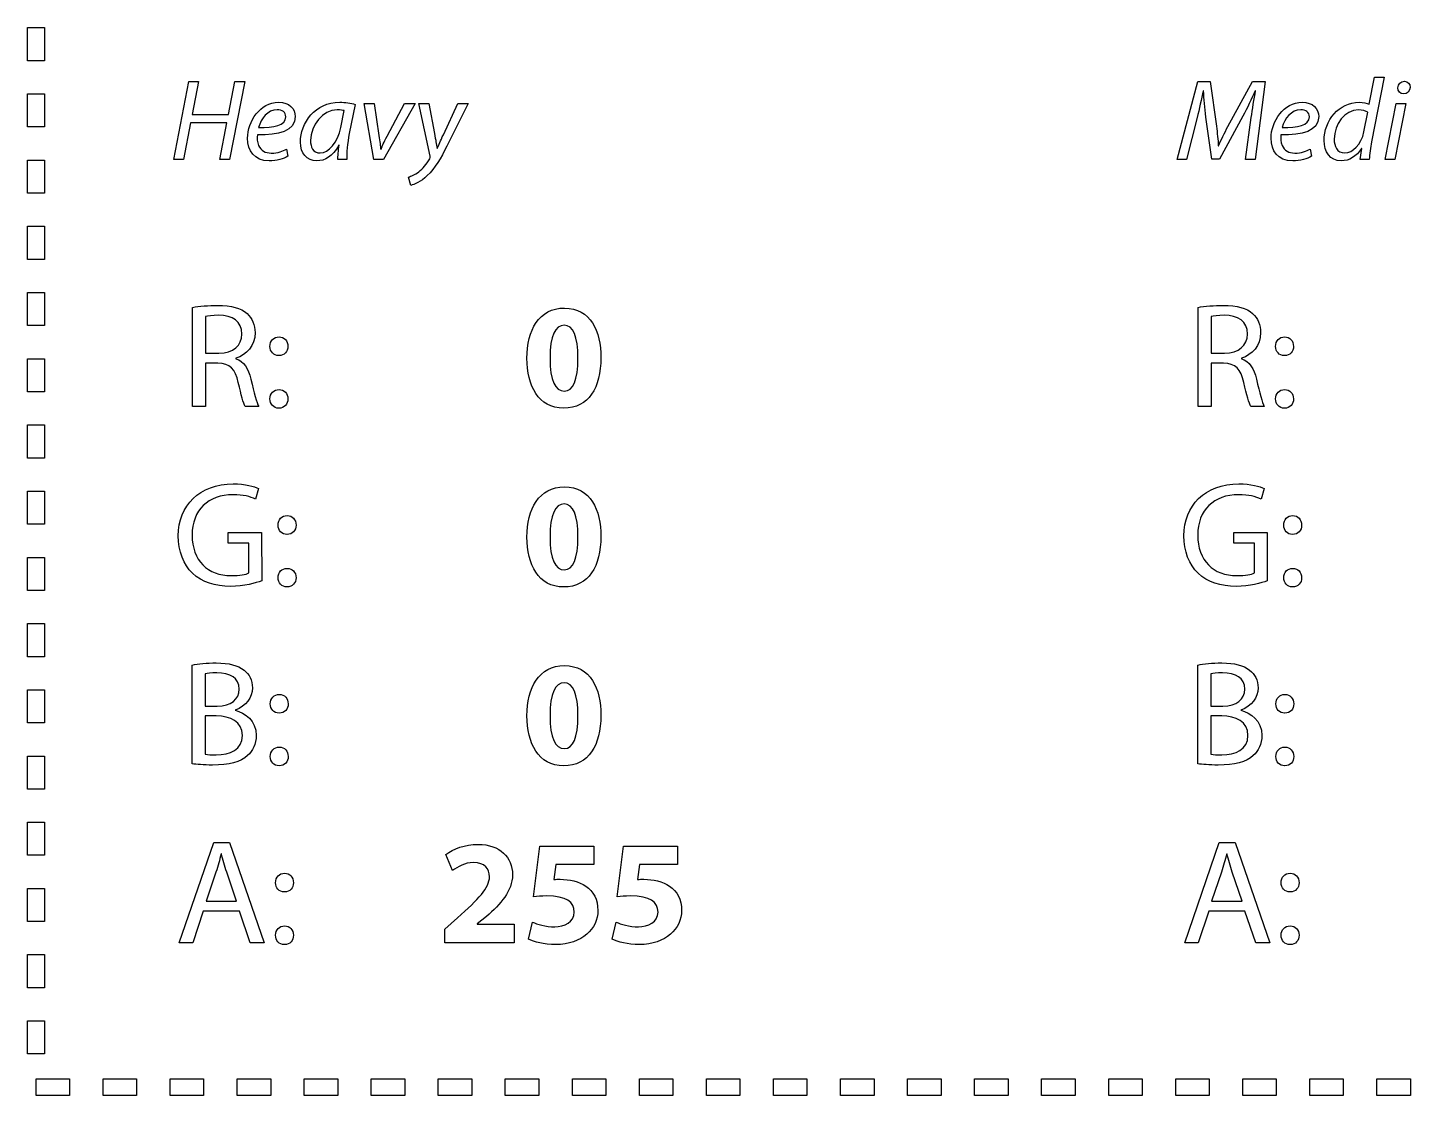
# Model space of a CAD drawing. Extents: x 0 to 808, y 79 to 394.
# Drawn here: x 648.8 to 696.07, y 238.62 to 275.12 of the extents above; entities that cross this region are included whole.
import ezdxf

# ---------------------------------------------------------------- set-up
doc = ezdxf.new("R2010")
doc.units = 0
doc.layers.add('Design_Template', color=7, linetype='CONTINUOUS')

msp = doc.modelspace()

# ---------------------------------------------------------------- linework, layer by layer
at = {"layer": 'Design_Template', "color": 7}
for points in [[(649.375411, 273.990503), (648.802456, 273.990503), (648.802456, 275.12251), (649.375411, 275.12251), (649.375411, 273.990503), (649.375411, 273.990503), (649.375411, 273.990503)], [(654.648023, 273.283282), (654.42715, 272.157218), (655.671034, 272.157218), (655.888183, 273.283282), (656.225653, 273.283282), (655.707416, 270.611463), (655.37453, 270.611463), (655.615171, 271.867708), (654.371287, 271.867708), (654.130073, 270.611463), (653.797759, 270.611463), (654.315423, 273.283282), (654.648023, 273.283282), (654.648023, 273.283282)], [(688.784074, 272.055338), (688.414805, 270.612029), (688.101399, 270.612029), (688.803554, 273.283282), (689.228687, 273.283282), (689.441253, 271.752809)], [(689.834586, 271.741206), (690.673391, 273.283282), (691.106545, 273.283282), (690.76134, 270.612029), (690.441345, 270.612029), (690.441345, 270.611463), (690.441345, 270.611463)], [(694.668889, 272.50616), (694.841921, 273.425915), (695.173661, 273.425915), (695.173661, 273.425915)], [(695.173661, 273.425915), (694.748529, 271.217653)], [(649.375411, 271.72649), (648.802456, 271.72649), (648.802456, 272.858497), (649.375411, 272.858497), (649.375411, 271.72649), (649.375411, 271.72649), (649.375411, 271.72649)], [(689.000651, 272.958962), (688.992916, 272.958962)], [(690.782825, 272.958962), (690.766496, 272.958962)], [(695.840007, 272.858497), (695.834564, 272.858497), (695.834564, 272.85878), (695.834564, 272.85878)], [(659.509255, 271.705265), (659.621554, 272.284003), (659.621554, 272.284003)], [(659.994548, 272.499085), (659.797165, 271.500372)], [(661.089177, 271.411792), (661.682758, 272.529932), (662.047443, 272.529932), (660.967424, 270.611463), (660.639121, 270.611463), (660.301651, 272.529932), (660.643132, 272.529932), (660.643132, 272.529932), (660.643132, 272.529932)], [(660.643132, 272.529932), (660.81158, 271.43613)], [(662.560524, 270.725513), (662.171201, 272.529083), (662.516406, 272.529083), (662.516406, 272.529932), (662.516406, 272.529932)], [(662.516406, 272.529932), (662.708919, 271.498957)], [(663.014304, 271.459053), (663.507904, 272.529083), (663.860844, 272.529083), (663.134624, 271.070492)], [(695.212909, 270.611463), (695.586189, 272.529932), (695.919075, 272.529932), (695.545795, 270.611463), (695.212909, 270.611463), (695.212909, 270.611463)], [(657.627959, 272.069488), (657.627959, 272.074582), (657.627959, 272.074582)], [(690.345088, 272.098354), (689.542093, 270.62816), (689.285409, 270.62816), (689.085161, 272.066941)], [(690.441345, 270.611463), (690.633857, 272.055338)], [(692.618285, 272.069488), (692.618285, 272.074582), (692.618285, 272.074582)], [(694.483824, 271.558953), (694.61589, 272.228818), (694.61589, 272.228818)], [(657.652023, 270.968045), (657.700152, 270.722683), (657.700152, 270.722683)], [(659.448522, 271.106716), (659.440787, 271.106716)], [(660.872027, 270.964083), (660.883773, 270.964083)], [(662.79744, 270.991534), (662.805175, 270.991534)], [(689.50571, 271.08351), (689.517456, 271.08351)], [(692.642349, 270.968045), (692.69105, 270.722683), (692.69105, 270.722683)], [(694.664018, 270.610614), (694.35978, 270.610614), (694.411919, 270.991534), (694.404757, 270.991534)], [(649.375411, 269.462476), (648.802456, 269.462476), (648.802456, 270.594483), (649.375411, 270.594483), (649.375411, 269.462476), (649.375411, 269.462476), (649.375411, 269.462476)], [(659.712654, 270.612029), (659.404404, 270.612029), (659.404404, 270.611463), (659.404404, 270.611463)], [(661.897902, 269.730479), (661.817975, 270.011783)], [(649.375411, 267.198463), (648.802456, 267.198463), (648.802456, 268.33047), (649.375411, 268.33047), (649.375411, 267.198463), (649.375411, 267.198463), (649.375411, 267.198463)], [(649.375411, 264.934449), (648.802456, 264.934449), (648.802456, 266.066456), (649.375411, 266.066456), (649.375411, 264.934449), (649.375411, 264.934449), (649.375411, 264.934449)], [(655.307208, 263.652735), (654.884081, 263.652735), (654.884081, 262.164712), (654.435457, 262.164712), (654.435457, 265.555072), (654.435171, 265.555072), (654.435171, 265.555072)], [(654.884081, 265.244619), (654.884081, 263.990922), (654.884081, 263.990922)], [(689.684472, 263.652735), (689.261345, 263.652735), (689.261345, 262.164712), (688.812722, 262.164712), (688.812722, 265.555072), (688.812435, 265.555072), (688.812435, 265.555072)], [(689.261345, 265.244619), (689.261345, 263.990922), (689.261345, 263.990922)], [(649.375411, 262.670436), (648.802456, 262.670436), (648.802456, 263.802443), (649.375411, 263.802443), (649.375411, 262.670436), (649.375411, 262.670436), (649.375411, 262.670436)], [(654.884081, 263.990922), (655.34359, 263.990922)], [(655.921415, 263.817159), (655.921415, 263.801594)], [(657.389897, 263.908851), (657.385027, 263.908851), (657.385027, 263.908851)], [(666.660299, 263.817159), (666.660299, 263.817159)], [(668.398356, 263.837818), (668.398356, 263.837818)], [(689.261345, 263.990922), (689.720854, 263.990922)], [(690.298679, 263.817159), (690.298679, 263.801594)], [(691.767161, 263.908851), (691.762291, 263.908851), (691.762291, 263.908851)], [(656.700346, 262.166127), (656.23654, 262.166127)], [(657.389897, 262.110375), (657.385027, 262.110375), (657.385027, 262.110375)], [(691.07761, 262.166127), (690.613804, 262.166127)], [(691.767161, 262.110375), (691.762291, 262.110375), (691.762291, 262.110375)], [(649.375411, 260.406422), (648.802456, 260.406422), (648.802456, 261.538429), (649.375411, 261.538429), (649.375411, 260.406422), (649.375411, 260.406422), (649.375411, 260.406422)], [(649.375411, 258.142409), (648.802456, 258.142409), (648.802456, 259.274415), (649.375411, 259.274415), (649.375411, 258.142409), (649.375411, 258.142409), (649.375411, 258.142409)], [(656.699487, 259.366108), (656.591485, 259.004149)], [(691.076751, 259.366108), (690.968749, 259.004149)], [(656.364308, 256.476944), (656.364308, 257.501127), (655.657569, 257.501127), (655.657569, 257.857709), (656.802332, 257.857709), (656.803191, 256.206677), (656.803191, 256.206677), (656.803191, 256.206677)], [(657.668639, 257.796298), (657.663769, 257.796298), (657.663769, 257.796298)], [(666.660299, 257.704605), (666.660299, 257.704605)], [(668.398356, 257.724981), (668.398356, 257.724981)], [(690.741573, 256.476944), (690.741573, 257.501127), (690.034833, 257.501127), (690.034833, 257.857709), (691.179596, 257.857709), (691.180456, 256.206677), (691.180456, 256.206677), (691.180456, 256.206677)], [(692.045903, 257.796298), (692.041033, 257.796298), (692.041033, 257.796298)], [(649.375411, 255.878395), (648.802456, 255.878395), (648.802456, 257.010402), (649.375411, 257.010402), (649.375411, 255.878395), (649.375411, 255.878395), (649.375411, 255.878395)], [(657.668639, 255.997539), (657.663769, 255.997539), (657.663769, 255.997539)], [(692.045903, 255.997539), (692.041033, 255.997539), (692.041033, 255.997539)], [(649.375411, 253.614382), (648.802456, 253.614382), (648.802456, 254.746388), (649.375411, 254.746388), (649.375411, 253.614382), (649.375411, 253.614382), (649.375411, 253.614382)], [(654.425144, 249.950642), (654.425144, 253.329682), (654.425144, 253.329682), (654.425144, 253.329682)], [(654.874054, 253.028285), (654.874054, 251.92288), (654.874054, 251.92288)], [(688.802408, 249.950642), (688.802408, 253.329682), (688.802408, 253.329682), (688.802408, 253.329682)], [(689.251318, 253.028285), (689.251318, 251.92288), (689.251318, 251.92288)], [(649.375411, 251.350368), (648.802456, 251.350368), (648.802456, 252.482375), (649.375411, 252.482375), (649.375411, 251.350368), (649.375411, 251.350368), (649.375411, 251.350368)], [(655.244755, 251.586674), (654.873195, 251.586674), (654.874054, 250.277226), (654.874054, 250.277226), (654.874054, 250.277226)], [(654.874054, 251.92288), (655.281425, 251.92288)], [(655.899929, 251.790153), (655.899929, 251.780248)], [(657.400783, 251.683461), (657.395053, 251.683461), (657.395053, 251.683461)], [(666.660299, 251.592335), (666.660299, 251.592335)], [(668.398356, 251.612145), (668.398356, 251.612145)], [(689.62202, 251.586674), (689.250459, 251.586674), (689.251318, 250.277226), (689.251318, 250.277226), (689.251318, 250.277226)], [(689.251318, 251.92288), (689.658689, 251.92288)], [(690.277193, 251.790153), (690.277193, 251.780248)], [(691.778047, 251.683461), (691.772318, 251.683461), (691.772318, 251.683461)], [(649.375411, 249.086355), (648.802456, 249.086355), (648.802456, 250.218361), (649.375411, 250.218361), (649.375411, 249.086355), (649.375411, 249.086355), (649.375411, 249.086355)], [(657.400783, 249.884985), (657.395053, 249.884985), (657.395053, 249.884985)], [(691.778047, 249.884985), (691.772318, 249.884985), (691.772318, 249.884985)], [(649.375411, 246.822341), (648.802456, 246.822341), (648.802456, 247.954348), (649.375411, 247.954348), (649.375411, 246.822341), (649.375411, 246.822341), (649.375411, 246.822341)], [(654.806732, 244.908118), (654.445771, 243.828183), (653.981391, 243.828183), (655.162537, 247.262409), (655.704265, 247.262409), (656.891713, 243.828183), (656.411577, 243.828183), (656.040016, 244.908118), (654.806732, 244.908118), (654.806732, 244.908118)], [(689.183996, 244.908118), (688.823035, 243.828183), (688.358655, 243.828183), (689.539801, 247.262409), (690.081529, 247.262409), (691.268977, 243.828183), (690.788841, 243.828183), (690.41728, 244.908118), (689.183996, 244.908118), (689.183996, 244.908118)], [(655.425809, 246.869602), (655.415782, 246.869602)], [(663.323986, 246.299071), (663.102539, 246.854603)], [(666.093361, 245.402239), (666.314235, 247.140152), (668.16058, 247.140152), (668.16144, 246.503398), (668.16144, 246.503398), (668.16144, 246.503398)], [(668.955268, 245.402239), (669.176715, 247.140152), (671.02306, 247.140152), (671.023633, 246.503398), (671.023633, 246.503398), (671.023633, 246.503398)], [(689.803073, 246.869602), (689.793047, 246.869602)], [(668.16144, 246.503398), (666.861693, 246.503398), (666.7895, 245.993712)], [(671.023633, 246.503398), (669.723886, 246.503398), (669.651694, 245.993712)], [(655.240745, 246.248414), (654.90041, 245.254512), (655.947198, 245.254512), (655.947198, 245.254512)], [(655.947198, 245.254512), (655.606576, 246.242754)], [(689.618009, 246.248414), (689.277674, 245.254512), (690.324462, 245.254512), (690.324462, 245.254512)], [(690.324462, 245.254512), (689.98384, 246.242754)], [(649.375411, 244.558327), (648.802456, 244.558327), (648.802456, 245.690334), (649.375411, 245.690334), (649.375411, 244.558327), (649.375411, 244.558327), (649.375411, 244.558327)], [(657.580691, 245.570908), (657.57582, 245.570908), (657.57582, 245.570908)], [(691.957955, 245.570908), (691.953085, 245.570908), (691.953085, 245.570908)], [(664.484505, 244.72926), (664.175109, 244.475125), (664.175109, 244.464654), (665.439047, 244.464654), (665.439047, 243.8279), (663.060427, 243.8279), (663.060427, 243.8279), (663.060427, 243.8279)], [(663.060427, 243.8279), (663.060427, 244.296551), (663.494153, 244.68398)], [(665.922907, 243.960062), (666.062135, 244.541064)], [(668.7851, 243.960062), (668.924328, 244.541064)], [(657.580691, 243.771583), (657.57582, 243.771583), (657.57582, 243.771583)], [(691.957955, 243.771583), (691.953085, 243.771583), (691.953085, 243.771583)], [(649.375411, 242.294314), (648.802456, 242.294314), (648.802456, 243.426321), (649.375411, 243.426321), (649.375411, 242.294314), (649.375411, 242.294314), (649.375411, 242.294314)], [(649.375411, 240.0303), (648.802456, 240.0303), (648.802456, 241.162307), (649.375411, 241.162307), (649.375411, 240.0303), (649.375411, 240.0303), (649.375411, 240.0303)], [(650.234842, 238.615292), (649.088933, 238.615292), (649.088933, 239.181295), (650.234842, 239.181295), (650.234842, 238.615292), (650.234842, 238.615292), (650.234842, 238.615292)], [(652.52666, 238.615292), (651.380751, 238.615292), (651.380751, 239.181295), (652.52666, 239.181295), (652.52666, 238.615292), (652.52666, 238.615292), (652.52666, 238.615292)], [(654.818477, 238.615292), (653.672569, 238.615292), (653.672569, 239.181295), (654.818477, 239.181295), (654.818477, 238.615292), (654.818477, 238.615292), (654.818477, 238.615292)], [(657.110295, 238.615292), (655.964386, 238.615292), (655.964386, 239.181295), (657.110295, 239.181295), (657.110295, 238.615292), (657.110295, 238.615292), (657.110295, 238.615292)], [(659.402113, 238.615292), (658.256204, 238.615292), (658.256204, 239.181295), (659.402113, 239.181295), (659.402113, 238.615292), (659.402113, 238.615292), (659.402113, 238.615292)], [(661.69393, 238.615292), (660.548021, 238.615292), (660.548021, 239.181295), (661.69393, 239.181295), (661.69393, 238.615292), (661.69393, 238.615292), (661.69393, 238.615292)], [(663.985748, 238.615292), (662.839839, 238.615292), (662.839839, 239.181295), (663.985748, 239.181295), (663.985748, 238.615292), (663.985748, 238.615292), (663.985748, 238.615292)], [(666.277565, 238.615292), (665.131657, 238.615292), (665.131657, 239.181295), (666.277565, 239.181295), (666.277565, 238.615292), (666.277565, 238.615292), (666.277565, 238.615292)], [(668.569383, 238.615292), (667.423474, 238.615292), (667.423474, 239.181295), (668.569383, 239.181295), (668.569383, 238.615292), (668.569383, 238.615292), (668.569383, 238.615292)], [(670.861201, 238.615292), (669.715292, 238.615292), (669.715292, 239.181295), (670.861201, 239.181295), (670.861201, 238.615292), (670.861201, 238.615292), (670.861201, 238.615292)], [(673.153018, 238.615292), (672.00711, 238.615292), (672.00711, 239.181295), (673.153018, 239.181295), (673.153018, 238.615292), (673.153018, 238.615292), (673.153018, 238.615292)], [(675.444836, 238.615292), (674.298927, 238.615292), (674.298927, 239.181295), (675.444836, 239.181295), (675.444836, 238.615292), (675.444836, 238.615292), (675.444836, 238.615292)], [(677.736654, 238.615292), (676.590745, 238.615292), (676.590745, 239.181295), (677.736654, 239.181295), (677.736654, 238.615292), (677.736654, 238.615292), (677.736654, 238.615292)], [(680.028471, 238.615292), (678.882562, 238.615292), (678.882562, 239.181295), (680.028471, 239.181295), (680.028471, 238.615292), (680.028471, 238.615292), (680.028471, 238.615292)], [(682.320289, 238.615292), (681.17438, 238.615292), (681.17438, 239.181295), (682.320289, 239.181295), (682.320289, 238.615292), (682.320289, 238.615292), (682.320289, 238.615292)], [(684.612106, 238.615292), (683.466198, 238.615292), (683.466198, 239.181295), (684.612106, 239.181295), (684.612106, 238.615292), (684.612106, 238.615292), (684.612106, 238.615292)], [(686.903924, 238.615292), (685.758015, 238.615292), (685.758015, 239.181295), (686.903924, 239.181295), (686.903924, 238.615292), (686.903924, 238.615292), (686.903924, 238.615292)], [(689.195742, 238.615292), (688.049833, 238.615292), (688.049833, 239.181295), (689.195742, 239.181295), (689.195742, 238.615292), (689.195742, 238.615292), (689.195742, 238.615292)], [(691.487559, 238.615292), (690.34165, 238.615292), (690.34165, 239.181295), (691.487559, 239.181295), (691.487559, 238.615292), (691.487559, 238.615292), (691.487559, 238.615292)], [(693.779377, 238.615292), (692.633468, 238.615292), (692.633468, 239.181295), (693.779377, 239.181295), (693.779377, 238.615292), (693.779377, 238.615292), (693.779377, 238.615292)], [(696.071195, 238.615292), (694.925286, 238.615292), (694.925286, 239.181295), (696.071195, 239.181295), (696.071195, 238.615292), (696.071195, 238.615292), (696.071195, 238.615292)]]:
    msp.add_lwpolyline(points, dxfattribs=at)
for points in [[(695.646635, 273.065371), (695.650646, 273.191873), (695.746902, 273.286961), (695.867223, 273.286961)], [(695.867223, 273.286961), (695.987543, 273.286961), (696.064319, 273.199514), (696.064319, 273.080653)], [(688.992916, 272.958962), (688.932469, 272.713034), (688.847958, 272.307775), (688.784074, 272.055338)], [(689.085161, 272.066941), (689.044195, 272.376545), (689.01698, 272.685583), (689.000651, 272.958962)], [(690.766496, 272.958962), (690.641592, 272.689262), (690.493483, 272.372583), (690.345088, 272.098354)], [(690.633857, 272.055338), (690.67024, 272.308624), (690.730687, 272.701431), (690.782825, 272.958962)], [(695.834564, 272.85878), (695.721979, 272.85878), (695.646635, 272.946227), (695.646635, 273.065371)], [(696.064319, 273.080653), (696.059735, 272.949623), (695.96749, 272.858497), (695.840007, 272.858497)], [(656.319904, 271.340476), (656.319904, 271.919214), (656.753631, 272.572948), (657.379011, 272.572948)], [(657.330882, 272.316265), (657.014325, 272.316265), (656.776836, 272.010624), (656.696908, 271.709227)], [(657.627959, 272.074582), (657.627959, 272.229384), (657.507639, 272.316265), (657.330882, 272.316265)], [(657.379011, 272.572948), (657.74828, 272.572948), (657.9491, 272.354754), (657.9491, 272.081657)], [(658.128721, 271.202937), (658.128721, 271.869123), (658.626046, 272.574363), (659.472586, 272.574363)], [(659.388935, 272.312869), (658.887027, 272.312869), (658.477937, 271.793278), (658.47364, 271.262084)], [(659.621554, 272.284003), (659.572853, 272.296172), (659.500661, 272.312869), (659.388935, 272.312869)], [(659.472586, 272.574363), (659.65765, 272.574363), (659.861909, 272.54295), (659.994548, 272.499085)], [(691.31023, 271.340476), (691.31023, 271.919214), (691.743956, 272.572948), (692.369909, 272.572948)], [(692.321781, 272.316265), (692.005224, 272.316265), (691.767734, 272.010624), (691.687807, 271.709227)], [(692.618285, 272.074582), (692.618285, 272.229384), (692.497964, 272.316265), (692.321781, 272.316265)], [(692.369909, 272.572948), (692.739178, 272.572948), (692.939426, 272.354754), (692.939426, 272.081657)], [(693.124204, 271.265197), (693.124204, 271.947231), (693.637857, 272.573514), (694.324257, 272.573514)], [(694.294749, 272.307775), (693.829797, 272.307775), (693.468263, 271.820163), (693.468263, 271.309062)], [(694.61589, 272.228818), (694.548282, 272.271834), (694.435123, 272.307775), (694.294749, 272.307775)], [(694.324257, 272.573514), (694.448588, 272.573514), (694.584378, 272.545214), (694.668889, 272.50616)], [(657.9491, 272.081657), (657.9491, 271.578197), (657.375, 271.443205), (656.656515, 271.455374)], [(656.696908, 271.709227), (657.218297, 271.705265), (657.627959, 271.772902), (657.627959, 272.069488)], [(692.939426, 272.081657), (692.939426, 271.578197), (692.365898, 271.443205), (691.646841, 271.455374)], [(691.687807, 271.709227), (692.208622, 271.705265), (692.618285, 271.772902), (692.618285, 272.069488)], [(657.058443, 270.567881), (656.544789, 270.567881), (656.319904, 270.915973), (656.319904, 271.340476)], [(656.656515, 271.455374), (656.640186, 271.371889), (656.652504, 271.193881), (656.696908, 271.090585)], [(658.8071, 270.838148), (659.084123, 270.838148), (659.412999, 271.195296), (659.509255, 271.705265)], [(659.797165, 271.500372), (659.732707, 271.166996), (659.705492, 270.826545), (659.712654, 270.612029)], [(660.81158, 271.43613), (660.840801, 271.218219), (660.864865, 271.071341), (660.872027, 270.964083)], [(660.883773, 270.964083), (660.924739, 271.067379), (660.976018, 271.193881), (661.089177, 271.411792)], [(662.708919, 271.498957), (662.753036, 271.277366), (662.777101, 271.134167), (662.79744, 270.991534)], [(662.805175, 270.991534), (662.857887, 271.114923), (662.91375, 271.249066), (663.014304, 271.459053)], [(689.441253, 271.752809), (689.469327, 271.523295), (689.501126, 271.281328), (689.50571, 271.08351)], [(689.517456, 271.08351), (689.601966, 271.281328), (689.718276, 271.51905), (689.834586, 271.741206)], [(692.048768, 270.567881), (691.535114, 270.567881), (691.31023, 270.915973), (691.31023, 271.340476)], [(691.646841, 271.455374), (691.630511, 271.371889), (691.64283, 271.193881), (691.687807, 271.090585)], [(693.833521, 270.837582), (694.089918, 270.837582), (694.399314, 271.126526), (694.483824, 271.558953)], [(656.696908, 271.090585), (656.773684, 270.920218), (656.929528, 270.833054), (657.130635, 270.833054)], [(657.130635, 270.833054), (657.35953, 270.833054), (657.531703, 270.90437), (657.652023, 270.968045)], [(658.68592, 270.568447), (658.345585, 270.568447), (658.128721, 270.838148), (658.128721, 271.202937)], [(658.47364, 271.262084), (658.47364, 271.047569), (658.550989, 270.838148), (658.8071, 270.838148)], [(659.440787, 271.106716), (659.228221, 270.711646), (658.962943, 270.568447), (658.68592, 270.568447)], [(659.404404, 270.611463), (659.404404, 270.726362), (659.424458, 270.909464), (659.448522, 271.106716)], [(663.134624, 271.070492), (662.925496, 270.654196), (662.728972, 270.317707), (662.464267, 270.063855)], [(691.687807, 271.090585), (691.76401, 270.920218), (691.92014, 270.833054), (692.12096, 270.833054)], [(692.12096, 270.833054), (692.349856, 270.833054), (692.522028, 270.90437), (692.642349, 270.968045)], [(693.706039, 270.567598), (693.329608, 270.567598), (693.124204, 270.872674), (693.124204, 271.265197)], [(693.468263, 271.309062), (693.468263, 271.079265), (693.54819, 270.837582), (693.833521, 270.837582)], [(694.404757, 270.991534), (694.228, 270.717872), (693.982776, 270.567598), (693.706039, 270.567598)], [(694.748529, 271.217653), (694.708136, 271.019269), (694.676337, 270.797678), (694.664018, 270.610614)], [(657.700152, 270.722683), (657.555767, 270.639197), (657.319137, 270.567881), (657.058443, 270.567881)], [(662.174925, 270.197432), (662.302981, 270.297614), (662.443641, 270.451001), (662.548778, 270.638065)], [(662.548778, 270.638065), (662.564534, 270.668913), (662.564534, 270.692685), (662.560524, 270.725513)], [(692.69105, 270.722683), (692.546093, 270.639197), (692.309462, 270.567881), (692.048768, 270.567881)], [(661.817975, 270.011783), (661.901913, 270.04263), (662.042287, 270.095268), (662.174925, 270.197432)], [(662.464267, 270.063855), (662.247118, 269.845661), (662.011061, 269.754251), (661.897902, 269.730479)], [(654.435171, 265.555072), (654.662347, 265.600352), (654.987499, 265.626388), (655.296894, 265.626388)], [(655.327834, 265.285937), (655.111257, 265.285937), (654.956273, 265.265561), (654.884081, 265.244619)], [(655.296894, 265.626388), (655.77703, 265.626388), (656.085853, 265.539507), (656.303002, 265.346217)], [(656.127392, 264.643241), (656.127392, 265.086421), (655.80224, 265.279994), (655.327834, 265.285937)], [(656.303002, 265.346217), (656.47804, 265.193113), (656.576588, 264.958787), (656.576588, 264.693898)], [(665.871054, 263.817442), (665.871054, 264.775968), (666.283295, 265.53413), (667.150748, 265.53413)], [(667.150748, 265.53413), (668.047995, 265.534696), (668.398356, 264.744838), (668.398356, 263.837818)], [(688.812435, 265.555072), (689.039612, 265.600352), (689.364763, 265.626388), (689.674159, 265.626388)], [(689.705098, 265.285937), (689.488521, 265.285937), (689.333537, 265.265561), (689.261345, 265.244619)], [(689.674159, 265.626388), (690.154294, 265.626388), (690.463117, 265.539507), (690.680267, 265.346217)], [(690.504656, 264.643241), (690.504656, 265.086421), (690.179504, 265.279994), (689.705098, 265.285937)], [(690.680267, 265.346217), (690.855304, 265.193113), (690.953852, 264.958787), (690.953852, 264.693898)], [(667.139862, 264.948599), (666.851093, 264.948599), (666.655429, 264.58664), (666.660299, 263.817159)], [(667.614268, 263.82763), (667.614268, 264.56117), (667.454127, 264.948599), (667.139862, 264.948599)], [(655.34359, 263.990922), (655.823153, 263.990922), (656.127392, 264.250717), (656.127392, 264.643241)], [(656.576588, 264.693898), (656.576588, 264.239963), (656.287246, 263.939415), (655.921415, 263.817159)], [(657.085658, 264.224964), (657.085658, 264.413443), (657.214859, 264.550416), (657.395053, 264.550416)], [(657.395053, 264.550416), (657.57582, 264.550416), (657.694422, 264.413443), (657.699292, 264.224964)], [(689.720854, 263.990922), (690.200417, 263.990922), (690.504656, 264.250717), (690.504656, 264.643241)], [(690.953852, 264.693898), (690.953852, 264.239963), (690.66451, 263.939415), (690.298679, 263.817159)], [(691.462922, 264.224964), (691.462922, 264.413443), (691.592123, 264.550416), (691.772318, 264.550416)], [(691.772318, 264.550416), (691.953085, 264.550416), (692.071686, 264.413443), (692.076556, 264.224964)], [(655.921415, 263.801594), (656.19013, 263.709901), (656.349412, 263.465104), (656.431631, 263.108522)], [(657.385027, 263.908851), (657.209989, 263.908851), (657.085658, 264.04639), (657.085658, 264.224964)], [(657.699292, 264.224964), (657.699292, 264.04639), (657.580691, 263.908851), (657.389897, 263.908851)], [(667.124392, 262.110092), (666.258372, 262.110092), (665.876784, 262.880706), (665.871054, 263.817442)], [(666.660299, 263.817159), (666.655142, 263.058148), (666.840493, 262.696189), (667.144732, 262.696189)], [(668.398356, 263.837818), (668.398356, 262.813635), (667.980959, 262.110092), (667.124392, 262.110092)], [(667.144732, 262.696189), (667.448971, 262.696189), (667.614268, 263.073147), (667.614268, 263.82763)], [(690.298679, 263.801594), (690.567395, 263.709901), (690.726676, 263.465104), (690.808895, 263.108522)], [(691.762291, 263.908851), (691.587253, 263.908851), (691.462922, 264.04639), (691.462922, 264.224964)], [(692.076556, 264.224964), (692.076556, 264.04639), (691.957955, 263.908851), (691.767161, 263.908851)], [(656.00392, 262.986266), (655.901648, 263.46001), (655.715151, 263.638585), (655.307208, 263.652735)], [(690.381184, 262.986266), (690.278912, 263.46001), (690.092415, 263.638585), (689.684472, 263.652735)], [(656.23654, 262.166127), (656.179531, 262.267724), (656.102182, 262.55865), (656.00392, 262.986266)], [(656.431631, 263.108522), (656.545076, 262.629967), (656.628154, 262.298289), (656.700346, 262.166127)], [(690.613804, 262.166127), (690.556795, 262.267724), (690.479446, 262.55865), (690.381184, 262.986266)], [(690.808895, 263.108522), (690.92234, 262.629967), (691.005418, 262.298289), (691.07761, 262.166127)], [(657.085658, 262.425922), (657.085658, 262.614967), (657.214859, 262.747695), (657.395053, 262.747695)], [(657.385027, 262.110375), (657.209989, 262.110375), (657.085658, 262.247914), (657.085658, 262.425922)], [(657.699292, 262.425922), (657.699292, 262.247914), (657.580691, 262.110375), (657.389897, 262.110375)], [(657.395053, 262.747695), (657.57582, 262.747695), (657.694422, 262.614967), (657.699292, 262.425922)], [(691.462922, 262.425922), (691.462922, 262.614967), (691.592123, 262.747695), (691.772318, 262.747695)], [(691.762291, 262.110375), (691.587253, 262.110375), (691.462922, 262.247914), (691.462922, 262.425922)], [(692.076556, 262.425922), (692.076556, 262.247914), (691.957955, 262.110375), (691.767161, 262.110375)], [(691.772318, 262.747695), (691.953085, 262.747695), (692.071686, 262.614967), (692.076556, 262.425922)], [(653.950738, 257.751017), (653.956468, 258.7752), (654.668077, 259.524306), (655.832893, 259.524306)], [(655.832893, 259.524306), (656.23568, 259.524306), (656.550232, 259.437424), (656.699487, 259.366108)], [(688.328002, 257.751017), (688.333732, 258.7752), (689.045341, 259.524306), (690.210157, 259.524306)], [(690.210157, 259.524306), (690.612944, 259.524306), (690.927496, 259.437424), (691.076751, 259.366108)], [(655.822007, 259.152159), (654.97604, 259.152159), (654.424285, 258.632002), (654.424285, 257.770827)], [(656.591485, 259.004149), (656.405848, 259.085936), (656.173515, 259.152159), (655.822007, 259.152159)], [(665.871054, 257.704605), (665.871054, 258.662566), (666.283295, 259.421293), (667.150748, 259.421293)], [(667.150748, 259.421293), (668.047995, 259.421859), (668.398356, 258.632002), (668.398356, 257.724981)], [(690.199271, 259.152159), (689.353304, 259.152159), (688.801549, 258.632002), (688.801549, 257.770827)], [(690.968749, 259.004149), (690.783112, 259.085936), (690.550779, 259.152159), (690.199271, 259.152159)], [(667.139862, 258.836046), (666.851093, 258.836046), (666.655429, 258.473804), (666.660299, 257.704605)], [(667.614268, 257.715076), (667.614268, 258.448617), (667.454127, 258.836046), (667.139862, 258.836046)], [(657.3644, 258.111844), (657.3644, 258.300324), (657.493029, 258.437862), (657.673796, 258.437862)], [(657.663769, 257.796298), (657.488731, 257.796298), (657.3644, 257.93327), (657.3644, 258.111844)], [(657.978034, 258.111844), (657.978034, 257.93327), (657.859433, 257.796298), (657.668639, 257.796298)], [(657.673796, 258.437862), (657.854563, 258.437862), (657.973164, 258.300324), (657.978034, 258.111844)], [(691.741665, 258.111844), (691.741665, 258.300324), (691.870293, 258.437862), (692.05106, 258.437862)], [(692.041033, 257.796298), (691.865996, 257.796298), (691.741665, 257.93327), (691.741665, 258.111844)], [(692.355299, 258.111844), (692.355299, 257.93327), (692.236697, 257.796298), (692.045903, 257.796298)], [(692.05106, 258.437862), (692.231827, 258.437862), (692.350429, 258.300324), (692.355299, 258.111844)], [(654.435171, 256.471567), (654.135802, 256.757398), (653.950738, 257.215578), (653.950738, 257.751017)], [(654.424285, 257.770827), (654.424285, 256.899748), (654.955414, 256.385251), (655.765571, 256.385251)], [(667.124392, 255.997256), (666.258372, 255.997256), (665.876784, 256.766737), (665.871054, 257.704605)], [(666.660299, 257.704605), (666.655142, 256.945029), (666.840493, 256.583635), (667.144732, 256.583635)], [(668.398356, 257.724981), (668.398356, 256.700798), (667.980959, 255.997256), (667.124392, 255.997256)], [(667.144732, 256.583635), (667.448971, 256.583635), (667.614268, 256.960594), (667.614268, 257.715076)], [(688.812435, 256.471567), (688.513066, 256.757398), (688.328002, 257.215578), (688.328002, 257.751017)], [(688.801549, 257.770827), (688.801549, 256.899748), (689.332678, 256.385251), (690.142835, 256.385251)], [(655.734918, 256.018198), (655.208946, 256.018198), (654.775219, 256.15036), (654.435171, 256.471567)], [(656.803191, 256.206677), (656.602371, 256.135361), (656.204454, 256.018198), (655.734918, 256.018198)], [(655.765571, 256.385251), (656.05921, 256.385251), (656.26089, 256.426286), (656.364308, 256.476944)], [(657.3644, 256.313086), (657.3644, 256.502131), (657.493029, 256.634293), (657.673796, 256.634293)], [(657.663769, 255.997539), (657.488731, 255.997539), (657.3644, 256.135078), (657.3644, 256.313086)], [(657.978034, 256.313086), (657.978034, 256.135078), (657.859433, 255.997539), (657.668639, 255.997539)], [(657.673796, 256.634293), (657.854563, 256.634293), (657.973164, 256.502131), (657.978034, 256.313086)], [(690.112182, 256.018198), (689.58621, 256.018198), (689.152484, 256.15036), (688.812435, 256.471567)], [(691.180456, 256.206677), (690.979635, 256.135361), (690.581718, 256.018198), (690.112182, 256.018198)], [(690.142835, 256.385251), (690.436474, 256.385251), (690.638154, 256.426286), (690.741573, 256.476944)], [(691.741665, 256.313086), (691.741665, 256.502131), (691.870293, 256.634293), (692.05106, 256.634293)], [(692.041033, 255.997539), (691.865996, 255.997539), (691.741665, 256.135078), (691.741665, 256.313086)], [(692.355299, 256.313086), (692.355299, 256.135078), (692.236697, 255.997539), (692.045903, 255.997539)], [(692.05106, 256.634293), (692.231827, 256.634293), (692.350429, 256.502131), (692.355299, 256.313086)], [(654.425144, 253.329682), (654.621668, 253.370151), (654.931063, 253.400998), (655.245328, 253.400998)], [(655.245328, 253.400998), (655.693379, 253.400998), (655.982148, 253.324305), (656.199298, 253.151108)], [(688.802408, 253.329682), (688.998932, 253.370151), (689.308327, 253.400998), (689.622593, 253.400998)], [(689.622593, 253.400998), (690.070643, 253.400998), (690.359412, 253.324305), (690.576562, 253.151108)], [(655.271398, 253.059132), (655.064848, 253.059132), (654.946246, 253.043567), (654.874054, 253.028285)], [(656.034573, 252.498789), (656.034573, 252.901217), (655.725178, 253.059132), (655.271398, 253.059132)], [(656.199298, 253.151108), (656.380065, 253.01838), (656.488067, 252.814902), (656.488067, 252.544635)], [(665.871054, 251.591486), (665.871054, 252.549446), (666.283295, 253.308174), (667.150748, 253.308174)], [(667.150748, 253.308174), (668.047995, 253.309023), (668.398356, 252.519165), (668.398356, 251.612145)], [(689.648662, 253.059132), (689.442112, 253.059132), (689.32351, 253.043567), (689.251318, 253.028285)], [(690.411837, 252.498789), (690.411837, 252.901217), (690.102442, 253.059132), (689.648662, 253.059132)], [(690.576562, 253.151108), (690.757329, 253.01838), (690.865331, 252.814902), (690.865331, 252.544635)], [(655.281425, 251.92288), (655.755831, 251.92288), (656.034573, 252.167111), (656.034573, 252.498789)], [(656.488067, 252.544635), (656.488067, 252.212957), (656.26662, 251.92288), (655.899929, 251.790153)], [(667.139862, 252.723209), (666.851093, 252.723209), (666.655429, 252.36125), (666.660299, 251.592335)], [(667.614268, 251.60224), (667.614268, 252.336912), (667.454127, 252.723209), (667.139862, 252.723209)], [(689.658689, 251.92288), (690.133095, 251.92288), (690.411837, 252.167111), (690.411837, 252.498789)], [(690.865331, 252.544635), (690.865331, 252.212957), (690.643884, 251.92288), (690.277193, 251.790153)], [(657.096258, 251.999574), (657.096258, 252.188053), (657.224886, 252.325592), (657.405653, 252.325592)], [(657.395053, 251.683461), (657.220016, 251.683461), (657.096258, 251.821), (657.096258, 251.999574)], [(657.709605, 251.999574), (657.709605, 251.821), (657.591577, 251.683461), (657.400783, 251.683461)], [(657.405653, 252.325592), (657.585847, 252.325592), (657.704449, 252.188053), (657.709605, 251.999574)], [(691.473522, 251.999574), (691.473522, 252.188053), (691.60215, 252.325592), (691.782917, 252.325592)], [(691.772318, 251.683461), (691.59728, 251.683461), (691.473522, 251.821), (691.473522, 251.999574)], [(692.08687, 251.999574), (692.08687, 251.821), (691.968841, 251.683461), (691.778047, 251.683461)], [(691.782917, 252.325592), (691.963111, 252.325592), (692.081713, 252.188053), (692.08687, 251.999574)], [(656.142289, 250.923885), (656.142289, 251.393101), (655.734345, 251.586674), (655.244755, 251.586674)], [(655.899929, 251.780248), (656.229378, 251.699026), (656.617268, 251.42876), (656.617268, 250.919073)], [(667.124392, 249.884702), (666.258372, 249.884702), (665.876784, 250.654184), (665.871054, 251.591486)], [(666.660299, 251.592335), (666.655142, 250.832758), (666.840493, 250.470799), (667.144732, 250.470799)], [(668.398356, 251.612145), (668.398356, 250.587962), (667.980959, 249.884702), (667.124392, 249.884702)], [(667.144732, 250.470799), (667.448971, 250.470799), (667.614268, 250.847757), (667.614268, 251.60224)], [(690.519553, 250.923885), (690.519553, 251.393101), (690.111609, 251.586674), (689.62202, 251.586674)], [(690.277193, 251.780248), (690.606642, 251.699026), (690.994532, 251.42876), (690.994532, 250.919073)], [(655.249912, 250.25685), (655.714292, 250.25685), (656.142289, 250.426085), (656.142289, 250.923885)], [(656.617268, 250.919073), (656.617268, 250.623337), (656.498666, 250.398916), (656.323056, 250.230813)], [(689.627176, 250.25685), (690.091556, 250.25685), (690.519553, 250.426085), (690.519553, 250.923885)], [(690.994532, 250.919073), (690.994532, 250.623337), (690.87593, 250.398916), (690.70032, 250.230813)], [(654.874054, 250.277226), (654.962002, 250.261661), (655.090631, 250.25685), (655.249912, 250.25685)], [(656.323056, 250.230813), (656.080696, 250.012053), (655.688509, 249.909606), (655.121857, 249.909606)], [(657.096258, 250.200532), (657.096258, 250.389011), (657.224886, 250.521739), (657.405653, 250.521739)], [(657.395053, 249.884985), (657.220016, 249.884985), (657.096258, 250.021958), (657.096258, 250.200532)], [(657.709605, 250.200532), (657.709605, 250.021958), (657.591577, 249.884985), (657.400783, 249.884985)], [(657.405653, 250.521739), (657.585847, 250.521739), (657.704449, 250.389011), (657.709605, 250.200532)], [(689.251318, 250.277226), (689.339267, 250.261661), (689.467895, 250.25685), (689.627176, 250.25685)], [(690.70032, 250.230813), (690.45796, 250.012053), (690.065773, 249.909606), (689.499121, 249.909606)], [(691.473522, 250.200532), (691.473522, 250.389011), (691.60215, 250.521739), (691.782917, 250.521739)], [(691.772318, 249.884985), (691.59728, 249.884985), (691.473522, 250.021958), (691.473522, 250.200532)], [(692.08687, 250.200532), (692.08687, 250.021958), (691.968841, 249.884985), (691.778047, 249.884985)], [(691.782917, 250.521739), (691.963111, 250.521739), (692.081713, 250.389011), (692.08687, 250.200532)], [(655.121857, 249.909606), (654.812461, 249.909606), (654.575258, 249.929983), (654.425144, 249.950642)], [(689.499121, 249.909606), (689.189726, 249.909606), (688.952523, 249.929983), (688.802408, 249.950642)], [(655.415782, 246.869602), (655.364216, 246.666124), (655.307208, 246.457269), (655.240745, 246.248414)], [(655.606576, 246.242754), (655.529227, 246.467174), (655.477948, 246.671218), (655.425809, 246.869602)], [(663.102539, 246.854603), (663.354925, 247.043082), (663.747112, 247.19562), (664.200892, 247.19562)], [(664.200892, 247.19562), (664.958911, 247.19562), (665.376881, 246.757817), (665.376881, 246.156438)], [(689.793047, 246.869602), (689.741481, 246.666124), (689.684472, 246.457269), (689.618009, 246.248414)], [(689.98384, 246.242754), (689.906492, 246.467174), (689.855212, 246.671218), (689.803073, 246.869602)], [(664.041324, 246.574432), (663.751982, 246.574432), (663.499023, 246.431799), (663.323986, 246.299071)], [(664.59308, 246.090216), (664.59308, 246.359916), (664.428069, 246.574432), (664.041324, 246.574432)], [(657.276452, 245.886454), (657.276452, 246.074934), (657.405653, 246.212472), (657.585847, 246.212472)], [(657.57582, 245.570908), (657.400783, 245.570908), (657.276452, 245.70788), (657.276452, 245.886454)], [(657.890086, 245.886454), (657.890086, 245.70788), (657.771484, 245.570908), (657.580691, 245.570908)], [(657.585847, 246.212472), (657.766614, 246.212472), (657.885216, 246.074934), (657.890086, 245.886454)], [(663.494153, 244.68398), (664.226675, 245.330639), (664.58248, 245.702786), (664.59308, 246.090216)], [(665.376881, 246.156438), (665.376881, 245.60034), (664.968938, 245.157725), (664.484505, 244.72926)], [(666.7895, 245.993712), (666.861693, 246.003617), (666.923285, 246.003617), (667.006077, 246.003617)], [(667.006077, 246.003617), (667.325499, 246.003617), (667.650651, 245.932301), (667.887854, 245.763632)], [(669.651694, 245.993712), (669.723886, 246.003617), (669.785479, 246.003617), (669.868271, 246.003617)], [(669.868271, 246.003617), (670.187693, 246.003617), (670.512844, 245.932301), (670.750048, 245.763632)], [(691.653716, 245.886454), (691.653716, 246.074934), (691.782917, 246.212472), (691.963111, 246.212472)], [(691.953085, 245.570908), (691.778047, 245.570908), (691.653716, 245.70788), (691.653716, 245.886454)], [(692.26735, 245.886454), (692.26735, 245.70788), (692.148749, 245.570908), (691.957955, 245.570908)], [(691.963111, 246.212472), (692.143879, 246.212472), (692.26248, 246.074934), (692.26735, 245.886454)], [(666.547141, 245.43252), (666.361503, 245.43252), (666.232016, 245.422615), (666.093361, 245.402239)], [(667.491083, 244.882647), (667.491083, 245.223664), (667.217497, 245.43252), (666.547141, 245.43252)], [(667.887854, 245.763632), (668.140813, 245.595529), (668.295797, 245.321017), (668.295797, 244.933305)], [(669.409048, 245.43252), (669.223984, 245.43252), (669.094496, 245.422615), (668.955268, 245.402239)], [(670.35299, 244.882647), (670.35299, 245.223664), (670.079977, 245.43252), (669.409048, 245.43252)], [(670.750048, 245.763632), (671.003007, 245.595529), (671.157991, 245.321017), (671.157991, 244.933305)], [(666.820153, 244.378055), (667.145305, 244.378055), (667.491083, 244.531159), (667.491083, 244.882647)], [(668.295797, 244.933305), (668.295797, 244.315795), (667.759226, 243.771583), (666.856822, 243.771583)], [(669.682061, 244.378055), (670.007785, 244.378055), (670.35299, 244.531159), (670.35299, 244.882647)], [(671.157991, 244.933305), (671.157991, 244.315795), (670.621419, 243.771583), (669.719016, 243.771583)], [(657.276452, 244.087696), (657.276452, 244.276175), (657.405653, 244.408903), (657.585847, 244.408903)], [(657.585847, 244.408903), (657.766614, 244.408903), (657.885216, 244.276175), (657.890086, 244.087696)], [(666.062135, 244.541064), (666.211389, 244.469748), (666.515915, 244.378055), (666.820153, 244.378055)], [(668.924328, 244.541064), (669.073297, 244.469748), (669.378108, 244.378055), (669.682061, 244.378055)], [(691.653716, 244.087696), (691.653716, 244.276175), (691.782917, 244.408903), (691.963111, 244.408903)], [(691.963111, 244.408903), (692.143879, 244.408903), (692.26248, 244.276175), (692.26735, 244.087696)], [(657.57582, 243.771583), (657.400783, 243.771583), (657.276452, 243.909122), (657.276452, 244.087696)], [(657.890086, 244.087696), (657.890086, 243.909122), (657.771484, 243.771583), (657.580691, 243.771583)], [(666.856822, 243.771583), (666.449452, 243.771583), (666.109403, 243.863275), (665.922907, 243.960062)], [(669.719016, 243.771583), (669.311073, 243.771583), (668.971597, 243.863275), (668.7851, 243.960062)], [(691.953085, 243.771583), (691.778047, 243.771583), (691.653716, 243.909122), (691.653716, 244.087696)], [(692.26735, 244.087696), (692.26735, 243.909122), (692.148749, 243.771583), (691.957955, 243.771583)]]:
    msp.add_open_spline(points, degree=3, dxfattribs=at)

doc.saveas('drawing.dxf')
